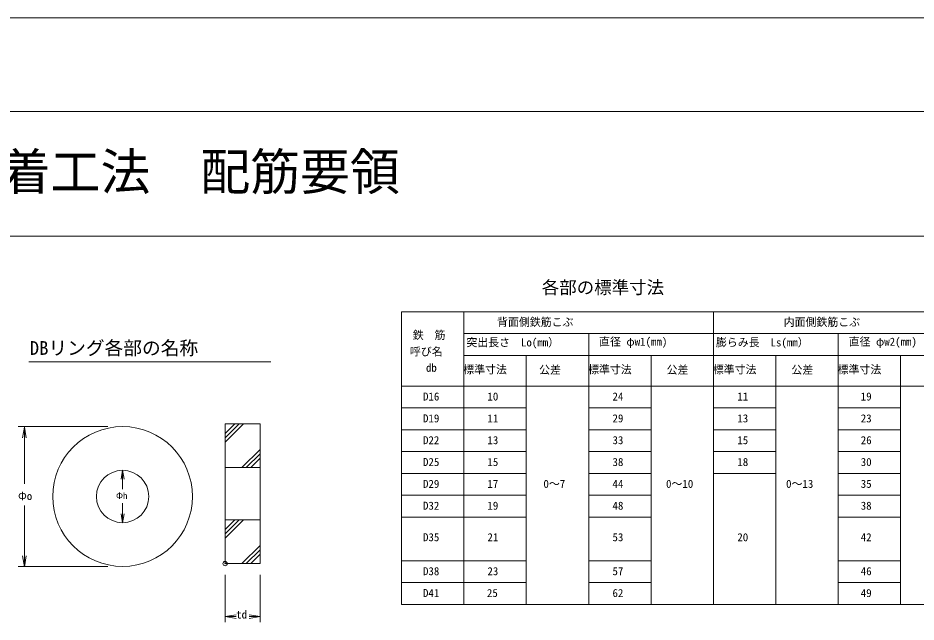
# Model space of a CAD drawing. Units: millimetres on the paper. Extents: x -243 to 177, y -147 to 150.
# Drawn here: x -86.5 to 15.3, y 81.1 to 149.6 of the extents above; entities that cross this region are included whole.
import ezdxf
from ezdxf.enums import TextEntityAlignment as Align

# ---------------------------------------------------------------- set-up
doc = ezdxf.new("R2010")
doc.units = ezdxf.units.MM
doc.header["$PDMODE"] = 32
doc.header["$PDSIZE"] = 0.5
doc.layers.add('0-0_0', color=7, linetype='Continuous', lineweight=18)
doc.styles.add('ＭＳ ゴシック', font='')
doc.styles.get('ＭＳ ゴシック').set_extended_font_data('MS Gothic')

msp = doc.modelspace()

# ---------------------------------------------------------------- linework, layer by layer
at = {"layer": '0-0_0', "color": 2}
for p, q in [((-242.61, 149.59), (177.412, 149.59)), ((-228.468, 138.984), (163.269, 138.984)), ((-207.255, 138.984), (142.056, 138.984))]:
    msp.add_line(p, q, dxfattribs=at)
at = {"layer": '0-0_0', "color": 5}
for p, q in [((-228.468, 124.841), (163.269, 124.841)), ((-62.977, 103.582), (-62.977, 87.742)), ((-62.977, 103.582), (-59.017, 103.582)), ((-59.017, 103.582), (-59.017, 87.742)), ((-62.977, 98.632), (-59.017, 98.632)), ((-62.977, 92.692), (-59.017, 92.692)), ((-62.977, 87.742), (-59.017, 87.742))]:
    msp.add_line(p, q, dxfattribs=at)
at = {"layer": '0-0_0', "color": 4}
for p, q in [((-42.985, 116.281), (48.939, 116.281)), ((-42.985, 116.281), (-42.985, 83.118)), ((-35.914, 116.281), (-35.914, 83.118)), ((-7.63, 116.281), (-7.63, 85.593)), ((-35.914, 113.806), (48.939, 113.806)), ((-21.772, 113.806), (-21.772, 83.118)), ((-7.63, 113.806), (-7.63, 83.118)), ((6.512, 113.806), (6.512, 83.118)), ((-35.914, 111.331), (20.654, 111.331)), ((-28.843, 111.331), (-28.843, 83.118)), ((-14.701, 111.331), (-14.701, 83.118)), ((-0.559, 111.331), (-0.559, 83.118)), ((13.583, 111.331), (13.583, 83.118)), ((-42.985, 107.867), (20.654, 107.867)), ((-42.985, 105.392), (-28.843, 105.392)), ((-21.772, 105.392), (-14.701, 105.392)), ((-7.63, 105.392), (-0.559, 105.392)), ((6.512, 105.392), (13.583, 105.392)), ((-42.985, 102.917), (-28.843, 102.917)), ((-21.772, 102.917), (-14.701, 102.917)), ((-7.63, 102.917), (-0.559, 102.917)), ((6.512, 102.917), (13.583, 102.917)), ((-42.985, 100.442), (-28.843, 100.442)), ((-42.985, 100.442), (-28.843, 100.442)), ((-21.772, 100.442), (-14.701, 100.442)), ((-7.63, 100.442), (-0.559, 100.442)), ((-7.63, 100.442), (-0.559, 100.442)), ((6.512, 100.442), (13.583, 100.442)), ((-42.985, 97.967), (-28.843, 97.967)), ((-21.772, 97.967), (-14.701, 97.967)), ((-7.63, 97.967), (-0.559, 97.967)), ((6.512, 97.967), (13.583, 97.967)), ((-42.985, 95.492), (-28.843, 95.492)), ((-21.772, 95.492), (-14.701, 95.492)), ((6.512, 95.492), (13.583, 95.492)), ((-42.985, 93.017), (-28.843, 93.017)), ((-21.772, 93.017), (-14.701, 93.017)), ((6.512, 93.017), (13.583, 93.017)), ((-42.985, 88.068), (-28.843, 88.068)), ((-21.772, 88.068), (-14.701, 88.068)), ((6.512, 88.068), (13.583, 88.068)), ((-42.985, 85.593), (-28.843, 85.593)), ((-21.772, 85.593), (-14.701, 85.593)), ((6.512, 85.593), (13.583, 85.593)), ((-42.985, 83.118), (48.939, 83.118))]:
    msp.add_line(p, q, dxfattribs=at)
at = {"layer": '0-0_0', "color": 3}
msp.add_line((-85.226, 110.612), (-57.791, 110.612), dxfattribs=at)
at = {"layer": '0-0_0'}
for p, q in [((-76.281, 103.267), (-86.421, 103.267)), ((-85.921, 101.979), (-85.714, 103.216)), ((-85.714, 103.216), (-85.714, 101.979)), ((-85.508, 101.979), (-85.714, 103.216)), ((-62.977, 102.496), (-61.891, 103.582)), ((-62.977, 101.996), (-61.391, 103.582)), ((-62.977, 101.496), (-60.891, 103.582)), ((-85.714, 101.979), (-85.714, 96.767)), ((-61.075, 98.632), (-59.017, 100.69)), ((-60.575, 98.632), (-59.017, 100.19)), ((-60.075, 98.632), (-59.017, 99.69)), ((-74.76, 97.328), (-74.595, 98.318)), ((-74.595, 98.318), (-74.595, 97.328)), ((-74.43, 97.328), (-74.595, 98.318)), ((-74.595, 97.328), (-74.595, 96.185)), ((-85.714, 94.315), (-85.714, 94.245)), ((-85.714, 88.614), (-85.714, 94.315)), ((-74.595, 93.368), (-74.595, 94.605)), ((-74.76, 93.368), (-74.595, 92.378)), ((-74.595, 92.378), (-74.595, 93.368)), ((-74.43, 93.368), (-74.595, 92.378)), ((-62.977, 91.106), (-61.391, 92.692)), ((-62.977, 91.606), (-61.891, 92.692)), ((-62.977, 90.606), (-60.891, 92.692)), ((-61.075, 87.742), (-59.017, 89.801)), ((-85.921, 88.614), (-85.714, 87.377)), ((-85.714, 87.377), (-85.714, 88.614)), ((-85.508, 88.614), (-85.714, 87.377)), ((-60.575, 87.742), (-59.017, 89.301)), ((-60.075, 87.742), (-59.017, 88.801)), ((-76.281, 87.428), (-86.421, 87.428)), ((-62.977, 86.476), (-62.977, 81.117)), ((-59.017, 86.476), (-59.017, 81.117)), ((-61.739, 81.942), (-62.977, 81.735)), ((-62.977, 81.735), (-61.739, 81.735)), ((-61.739, 81.529), (-62.977, 81.735)), ((-61.739, 81.735), (-61.71, 81.735)), ((-60.263, 81.735), (-59.264, 81.735)), ((-60.254, 81.942), (-59.017, 81.735)), ((-59.017, 81.735), (-60.254, 81.735)), ((-60.254, 81.529), (-59.017, 81.735))]:
    msp.add_line(p, q, dxfattribs=at)
at = {"layer": '0-0_0', "color": 5}
for radius in [7.92, 2.97]:
    msp.add_circle((-74.595, 95.348), radius, dxfattribs=at)
msp.add_point((-62.977, 87.742), dxfattribs=at)

# ---------------------------------------------------------------- texts
at = {"layer": '0-0_0', "style": 'ＭＳ ゴシック'}
for s, height, p in [('DBヘッド定着工法\u3000配筋要領 ', 4.147, (-116.682, 128.842)), ('各部の標準寸法', 1.452, (-27.091, 117.886)), ('背面側鉄筋こぶ', 0.9072, (-32.158, 114.396)), ('内面側鉄筋こぶ', 0.9072, (0.331, 114.396)), ('鉄  筋', 0.9072, (-41.714, 112.916)), ('DBリング各部の名称', 1.555, (-85.114, 110.937)), ('突出長さ\u3000Lo(mm）', 0.9072, (-35.635, 112.088)), ('直径 φw1(mm)', 0.9072, (-20.592, 112.17)), ('膨らみ長\u3000Ls(mm）', 0.9072, (-7.351, 112.088)), ('直径 φw2(mm)', 0.9072, (7.692, 112.17)), ('呼び名', 0.9072, (-42.031, 111.044)), ('db', 0.9072, (-40.217, 109.215)), ('標準寸法', 0.9072, (-35.988, 109.017)), ('公差', 0.9072, (-27.388, 108.987)), ('標準寸法', 0.9072, (-21.846, 109.017)), ('公差', 0.9072, (-12.942, 108.987)), ('標準寸法', 0.9072, (-7.704, 109.017)), ('公差', 0.9072, (1.2, 108.987)), ('標準寸法', 0.9072, (6.438, 109.017)), ('D16', 0.9072, (-40.549, 105.955)), ('10', 0.9072, (-33.249, 105.955)), ('24', 0.9072, (-19.073, 105.955)), ('11', 0.9072, (-4.925, 105.955)), ('19', 0.9072, (9.061, 105.955)), ('D19', 0.9072, (-40.549, 103.48)), ('11', 0.9072, (-33.249, 103.48)), ('29', 0.9072, (-19.073, 103.48)), ('13', 0.9072, (-4.925, 103.48)), ('23', 0.9072, (9.061, 103.48)), ('D22', 0.9072, (-40.549, 101.006)), ('13', 0.9072, (-33.249, 101.006)), ('33', 0.9072, (-19.073, 101.006)), ('15', 0.9072, (-4.925, 101.006)), ('26', 0.9072, (9.061, 101.006)), ('D25', 0.9072, (-40.549, 98.531)), ('15', 0.9072, (-33.249, 98.531)), ('38', 0.9072, (-19.073, 98.531)), ('18', 0.9072, (-4.925, 98.531)), ('30', 0.9072, (9.061, 98.531)), ('D29', 0.9072, (-40.549, 96.056)), ('17', 0.9072, (-33.249, 96.056)), ('0～7', 0.9072, (-26.9, 96.056)), ('44', 0.9072, (-19.073, 96.056)), ('0～10', 0.9072, (-13.009, 96.056)), ('0～13', 0.9072, (0.598, 96.056)), ('35', 0.9072, (9.061, 96.056)), ('Φo', 0.9072, (-86.443, 94.678)), ('Φh', 0.7258, (-75.338, 94.853)), ('D32', 0.9072, (-40.549, 93.581)), ('19', 0.9072, (-33.249, 93.581)), ('48', 0.9072, (-19.073, 93.581)), ('38', 0.9072, (9.061, 93.581)), ('D35', 0.9072, (-40.549, 90.005)), ('21', 0.9072, (-33.249, 90.005)), ('53', 0.9072, (-19.073, 90.005)), ('20', 0.9072, (-4.925, 90.005)), ('42', 0.9072, (9.061, 90.005)), ('D38', 0.9072, (-40.549, 86.156)), ('23', 0.9072, (-33.249, 86.156)), ('57', 0.9072, (-19.073, 86.156)), ('46', 0.9072, (9.061, 86.156)), ('D41', 0.9072, (-40.549, 83.681)), ('25', 0.9072, (-33.303, 83.681)), ('62', 0.9072, (-19.073, 83.681)), ('49', 0.9072, (9.061, 83.681)), ('td', 0.9072, (-61.729, 81.245))]:
    msp.add_text(s, height=height, dxfattribs=at).set_placement(p, align=Align.BOTTOM_LEFT)

doc.saveas('drawing.dxf')
